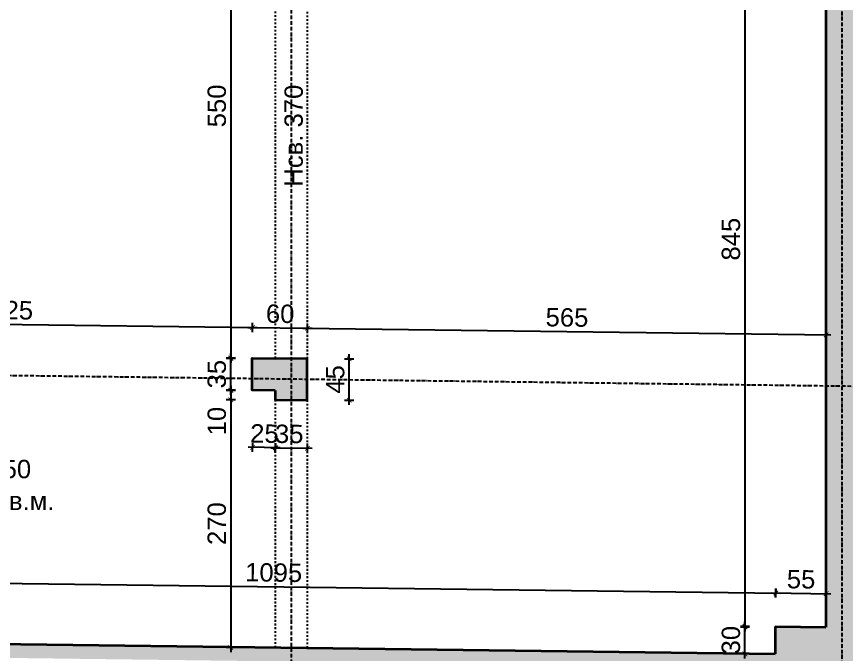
# Model space of a CAD drawing. Header units: inches. Extents: x -72385 to 39588, y -6525 to 66685.
# Drawn here: x -42024 to -41120, y 2075 to 2770 of the extents above; entities that cross this region are included whole.
import ezdxf

# ---------------------------------------------------------------- set-up
doc = ezdxf.new("R2010")
doc.units = ezdxf.units.IN
doc.header["$MEASUREMENT"] = 0
doc.linetypes.add('DashDot', pattern=[0.6, 0.4, -0.1, 0, -0.1])
doc.linetypes.add('Hidden', pattern=[0.4, 0.2, -0.2])
for name, color, linetype, lineweight in [('Надписи Hсв', 252, 'Continuous', 25), ('Надписи коти вътрешни', 252, 'Continuous', 25), ('Надписи площ', 252, 'Continuous', 25), ('Оси', 252, 'DashDot', 25), ('Пунктир', 253, 'Hidden', 25), ('Разрезни линии', 7, 'Continuous', 35), ('Щрих стени', 254, 'Continuous', 25)]:
    doc.layers.add(name, color=color, linetype=linetype, lineweight=lineweight)
doc.styles.add('Arial Regular', font='arial.ttf')
doc.styles.get("Standard").update_dxf_attribs({"font": 'arial.ttf'})
doc.dimstyles.new('Annotative', dxfattribs={"dimscale": 0, "dimtxt": 20, "dimasz": 5, "dimexe": 5, "dimexo": 5, "dimgap": 5, "dimtad": 1, "dimdec": 0, "dimzin": 0, "dimdsep": 46, "dimtxsty": 'Standard', "dimblk": 'ARCHTICK', "dimcen": 5, "dimdle": 5, "dimadec": 0, "dimazin": 0, "dimtfac": 1, "dimtdec": 0, "dimtofl": 0, "dimtmove": 0, "dimatfit": 3, "dimldrblk": 'ARCHTICK', "dimfxl": 5, "dimfxlon": 1, "dimtolj": 1, "dimtzin": 0, "dimarcsym": 1})

# ---------------------------------------------------------------- blocks, each defined once
blk = doc.blocks.new('_ArchTick')
at = {"color": 0, "linetype": 'ByBlock', "const_width": 0.15}
blk.add_lwpolyline([(-0.5, -0.5), (0.5, 0.5)], dxfattribs=at)
blk = doc.blocks.new('*D2282')
at = {"layer": 'Defpoints', "color": 0, "ltscale": 50, "transparency": 16777216}
for p in [(-41230.34, 2105.85), (-41197.34, 2105.85), (-41197.34, 2075.85)]:
    blk.add_point(p, dxfattribs=at)
at = {"layer": 'Надписи коти вътрешни', "color": 0, "lineweight": -2, "ltscale": 50, "transparency": 16777216}
for p, q in [((-41230.34, 2070.85), (-41230.34, 2110.85)), ((-41225.34, 2105.85), (-41235.34, 2105.85)), ((-41225.34, 2075.85), (-41235.34, 2075.85))]:
    blk.add_line(p, q, dxfattribs=at)
at = {"layer": 'Надписи коти вътрешни', "color": 0, "lineweight": -2, "ltscale": 50, "transparency": 16777216, "xscale": 5, "yscale": 5, "zscale": 5}
for p, rotation in [((-41230.34, 2105.85), 90), ((-41230.34, 2075.85), 270)]:
    blk.add_blockref('_ArchTick', p, dxfattribs=dict(at, rotation=rotation))
at = {"layer": 'Надписи коти вътрешни', "color": 0, "ltscale": 50, "transparency": 16777216, "insert": (-41245.56, 2090.85), "char_height": 20, "attachment_point": 5, "rotation": 90}
blk.add_mtext('\\A1;30', dxfattribs=at)
blk = doc.blocks.new('*D2283')
at = {"layer": 'Defpoints', "color": 0, "ltscale": 50, "transparency": 16777216}
for p in [(-41142.34, 2950.22), (-41230.34, 2105.15), (-41142.34, 2105.15)]:
    blk.add_point(p, dxfattribs=at)
at = {"layer": 'Надписи коти вътрешни', "color": 0, "lineweight": -2, "ltscale": 50, "transparency": 16777216}
for p, q in [((-41225.34, 2950.22), (-41235.34, 2950.22)), ((-41230.34, 2955.22), (-41230.34, 2100.15)), ((-41225.34, 2105.15), (-41235.34, 2105.15))]:
    blk.add_line(p, q, dxfattribs=at)
at = {"layer": 'Надписи коти вътрешни', "color": 0, "lineweight": -2, "ltscale": 50, "transparency": 16777216, "xscale": 5, "yscale": 5, "zscale": 5}
for p, rotation in [((-41230.34, 2950.22), 90), ((-41230.34, 2105.15), 270)]:
    blk.add_blockref('_ArchTick', p, dxfattribs=dict(at, rotation=rotation))
at = {"layer": 'Надписи коти вътрешни', "color": 0, "ltscale": 50, "transparency": 16777216, "insert": (-41245.55, 2527.69), "char_height": 20, "attachment_point": 5, "rotation": 90}
blk.add_mtext('\\A1;845', dxfattribs=at)
blk = doc.blocks.new('*D2284')
at = {"layer": 'Defpoints', "color": 0, "ltscale": 50, "transparency": 16777216}
for p in [(-41196.49, 2142.22), (-42292.34, 2089.79), (-41197.34, 2075.85)]:
    blk.add_point(p, dxfattribs=at)
at = {"layer": 'Надписи коти вътрешни', "color": 0, "lineweight": -2, "ltscale": 50, "transparency": 16777216}
for p, q in [((-42291.56, 2151.16), (-42291.43, 2161.16)), ((-42296.49, 2156.22), (-41191.49, 2142.15)), ((-41196.56, 2137.22), (-41196.43, 2147.22))]:
    blk.add_line(p, q, dxfattribs=at)
at = {"layer": 'Надписи коти вътрешни', "color": 0, "lineweight": -2, "ltscale": 50, "transparency": 16777216, "xscale": 5, "yscale": 5, "zscale": 5}
for p, rotation in [((-42291.49, 2156.16), 179.2706286525478), ((-41196.49, 2142.22), 359.2706286525477)]:
    blk.add_blockref('_ArchTick', p, dxfattribs=dict(at, rotation=rotation))
at = {"layer": 'Надписи коти вътрешни', "color": 0, "ltscale": 50, "transparency": 16777216, "insert": (-41743.8, 2164.4), "char_height": 20, "attachment_point": 5, "rotation": 359.27063}
blk.add_mtext('\\A1;1095', dxfattribs=at)
blk = doc.blocks.new('*D2285')
at = {"layer": 'Defpoints', "color": 0, "ltscale": 50, "transparency": 16777216}
for p in [(-41141.87, 2141.52), (-41197.34, 2105.85), (-41142.34, 2105.15)]:
    blk.add_point(p, dxfattribs=at)
at = {"layer": 'Надписи коти вътрешни', "color": 0, "lineweight": -2, "ltscale": 50, "transparency": 16777216}
for p, q in [((-41196.94, 2137.22), (-41196.81, 2147.22)), ((-41141.94, 2136.52), (-41141.81, 2146.52)), ((-41201.87, 2142.28), (-41136.87, 2141.46))]:
    blk.add_line(p, q, dxfattribs=at)
at = {"layer": 'Надписи коти вътрешни', "color": 0, "lineweight": -2, "ltscale": 50, "transparency": 16777216, "xscale": 5, "yscale": 5, "zscale": 5}
for p, rotation in [((-41196.87, 2142.22), 179.2706286525477), ((-41141.87, 2141.52), 359.2706286525477)]:
    blk.add_blockref('_ArchTick', p, dxfattribs=dict(at, rotation=rotation))
at = {"layer": 'Надписи коти вътрешни', "color": 0, "ltscale": 50, "transparency": 16777216, "insert": (-41169.18, 2157.04), "char_height": 20, "attachment_point": 5, "rotation": 359.27063}
blk.add_mtext('\\A1;55', dxfattribs=at)
blk = doc.blocks.new('*D2290')
at = {"layer": 'Defpoints', "color": 0, "ltscale": 50, "transparency": 16777216}
for p in [(-41742.34, 2352.81), (-41790.49, 2082.79), (-41742.34, 2082.79)]:
    blk.add_point(p, dxfattribs=at)
at = {"layer": 'Надписи коти вътрешни', "color": 0, "lineweight": -2, "ltscale": 50, "transparency": 16777216}
for p, q in [((-41785.49, 2352.81), (-41795.49, 2352.81)), ((-41790.49, 2357.81), (-41790.49, 2077.79)), ((-41785.49, 2082.79), (-41795.49, 2082.79))]:
    blk.add_line(p, q, dxfattribs=at)
at = {"layer": 'Надписи коти вътрешни', "color": 0, "lineweight": -2, "ltscale": 50, "transparency": 16777216, "xscale": 5, "yscale": 5, "zscale": 5}
for p, rotation in [((-41790.49, 2352.81), 90), ((-41790.49, 2082.79), 270)]:
    blk.add_blockref('_ArchTick', p, dxfattribs=dict(at, rotation=rotation))
at = {"layer": 'Надписи коти вътрешни', "color": 0, "ltscale": 50, "transparency": 16777216, "insert": (-41805.7, 2217.8), "char_height": 20, "attachment_point": 5, "rotation": 90}
blk.add_mtext('\\A1;270', dxfattribs=at)
blk = doc.blocks.new('*D2291')
at = {"layer": 'Defpoints', "color": 0, "ltscale": 50, "transparency": 16777216}
for p in [(-41742.34, 2362.81), (-41790.49, 2352.81), (-41742.34, 2352.81)]:
    blk.add_point(p, dxfattribs=at)
at = {"layer": 'Надписи коти вътрешни', "color": 0, "lineweight": -2, "ltscale": 50, "transparency": 16777216}
for p, q in [((-41785.49, 2362.81), (-41795.49, 2362.81)), ((-41790.49, 2367.81), (-41790.49, 2352.81)), ((-41785.49, 2352.81), (-41795.49, 2352.81)), ((-41790.49, 2352.81), (-41790.49, 2311.11))]:
    blk.add_line(p, q, dxfattribs=at)
at = {"layer": 'Надписи коти вътрешни', "color": 0, "lineweight": -2, "ltscale": 50, "transparency": 16777216, "xscale": 5, "yscale": 5, "zscale": 5}
for p, rotation in [((-41790.49, 2362.81), 90), ((-41790.49, 2352.81), 270)]:
    blk.add_blockref('_ArchTick', p, dxfattribs=dict(at, rotation=rotation))
at = {"layer": 'Надписи коти вътрешни', "color": 0, "ltscale": 50, "transparency": 16777216, "insert": (-41805.7, 2329.46), "char_height": 20, "attachment_point": 5, "rotation": 90}
blk.add_mtext('\\A1;10', dxfattribs=at)
blk = doc.blocks.new('*D2292')
at = {"layer": 'Defpoints', "color": 0, "ltscale": 50, "transparency": 16777216}
for p in [(-41790.49, 2398.13), (-41767.34, 2398.13), (-41767.34, 2363.13)]:
    blk.add_point(p, dxfattribs=at)
at = {"layer": 'Надписи коти вътрешни', "color": 0, "lineweight": -2, "ltscale": 50, "transparency": 16777216}
for p, q in [((-41785.49, 2398.13), (-41795.49, 2398.13)), ((-41790.49, 2358.13), (-41790.49, 2403.13)), ((-41785.49, 2363.13), (-41795.49, 2363.13))]:
    blk.add_line(p, q, dxfattribs=at)
at = {"layer": 'Надписи коти вътрешни', "color": 0, "lineweight": -2, "ltscale": 50, "transparency": 16777216, "xscale": 5, "yscale": 5, "zscale": 5}
for p, rotation in [((-41790.49, 2398.13), 90), ((-41790.49, 2363.13), 270)]:
    blk.add_blockref('_ArchTick', p, dxfattribs=dict(at, rotation=rotation))
at = {"layer": 'Надписи коти вътрешни', "color": 0, "ltscale": 50, "transparency": 16777216, "insert": (-41805.71, 2380.63), "char_height": 20, "attachment_point": 5, "rotation": 90}
blk.add_mtext('\\A1;35', dxfattribs=at)
blk = doc.blocks.new('*D2293')
at = {"layer": 'Defpoints', "color": 0, "ltscale": 50, "transparency": 16777216}
for p in [(-41742.34, 2947.86), (-41790.49, 2397.81), (-41742.34, 2397.81)]:
    blk.add_point(p, dxfattribs=at)
at = {"layer": 'Надписи коти вътрешни', "color": 0, "lineweight": -2, "ltscale": 50, "transparency": 16777216}
for p, q in [((-41785.49, 2947.86), (-41795.49, 2947.86)), ((-41790.49, 2952.86), (-41790.49, 2392.81)), ((-41785.49, 2397.81), (-41795.49, 2397.81))]:
    blk.add_line(p, q, dxfattribs=at)
at = {"layer": 'Надписи коти вътрешни', "color": 0, "lineweight": -2, "ltscale": 50, "transparency": 16777216, "xscale": 5, "yscale": 5, "zscale": 5}
for p, rotation in [((-41790.49, 2947.86), 90), ((-41790.49, 2397.81), 270)]:
    blk.add_blockref('_ArchTick', p, dxfattribs=dict(at, rotation=rotation))
at = {"layer": 'Надписи коти вътрешни', "color": 0, "ltscale": 50, "transparency": 16777216, "insert": (-41805.7, 2672.84), "char_height": 20, "attachment_point": 5, "rotation": 90}
blk.add_mtext('\\A1;550', dxfattribs=at)
blk = doc.blocks.new('*D2286')
at = {"layer": 'Defpoints', "color": 0, "ltscale": 50, "transparency": 16777216}
for p in [(-41707.02, 2299.93), (-41742.34, 2275.78), (-41707.34, 2275.33)]:
    blk.add_point(p, dxfattribs=at)
at = {"layer": 'Надписи коти вътрешни', "color": 0, "lineweight": -2, "ltscale": 50, "transparency": 16777216}
for p, q in [((-41742.09, 2295.38), (-41741.96, 2305.38)), ((-41747.02, 2300.44), (-41702.02, 2299.87)), ((-41707.09, 2294.93), (-41706.96, 2304.93))]:
    blk.add_line(p, q, dxfattribs=at)
at = {"layer": 'Надписи коти вътрешни', "color": 0, "lineweight": -2, "ltscale": 50, "transparency": 16777216, "xscale": 5, "yscale": 5, "zscale": 5}
for p, rotation in [((-41742.02, 2300.38), 179.2706286525492), ((-41707.02, 2299.93), 359.2706286525492)]:
    blk.add_blockref('_ArchTick', p, dxfattribs=dict(at, rotation=rotation))
at = {"layer": 'Надписи коти вътрешни', "color": 0, "ltscale": 50, "transparency": 16777216, "insert": (-41726.83, 2315.4), "char_height": 20, "attachment_point": 5, "rotation": 359.27063}
blk.add_mtext('\\A1;35', dxfattribs=at)
blk = doc.blocks.new('*D2287')
at = {"layer": 'Defpoints', "color": 0, "ltscale": 50, "transparency": 16777216}
for p in [(-41766.66, 2300.83), (-41767.34, 2266.27), (-41742.34, 2265.78)]:
    blk.add_point(p, dxfattribs=at)
at = {"layer": 'Надписи коти вътрешни', "color": 0, "lineweight": -2, "ltscale": 50, "transparency": 16777216}
for p, q in [((-41766.75, 2295.83), (-41766.56, 2305.83)), ((-41736.66, 2300.24), (-41771.66, 2300.93)), ((-41741.75, 2295.34), (-41741.56, 2305.33))]:
    blk.add_line(p, q, dxfattribs=at)
at = {"layer": 'Надписи коти вътрешни', "color": 0, "lineweight": -2, "ltscale": 50, "transparency": 16777216, "xscale": 5, "yscale": 5, "zscale": 5}
for p, rotation in [((-41766.66, 2300.83), 178.8711573689559), ((-41741.66, 2300.34), 358.8711573689559)]:
    blk.add_blockref('_ArchTick', p, dxfattribs=dict(at, rotation=rotation))
at = {"layer": 'Надписи коти вътрешни', "color": 0, "ltscale": 50, "transparency": 16777216, "insert": (-41753.86, 2315.79), "char_height": 20, "attachment_point": 5, "rotation": 358.87116}
blk.add_mtext('\\A1;25', dxfattribs=at)
blk = doc.blocks.new('*D2288')
at = {"layer": 'Defpoints', "color": 0, "ltscale": 50, "transparency": 16777216}
for p in [(-41707.34, 2397.37), (-41661.53, 2397.37), (-41707.34, 2352.37)]:
    blk.add_point(p, dxfattribs=at)
at = {"layer": 'Надписи коти вътрешни', "color": 0, "lineweight": -2, "ltscale": 50, "transparency": 16777216}
for p, q in [((-41666.53, 2397.37), (-41656.53, 2397.37)), ((-41661.53, 2347.37), (-41661.53, 2402.37)), ((-41666.53, 2352.37), (-41656.53, 2352.37))]:
    blk.add_line(p, q, dxfattribs=at)
at = {"layer": 'Надписи коти вътрешни', "color": 0, "lineweight": -2, "ltscale": 50, "transparency": 16777216, "xscale": 5, "yscale": 5, "zscale": 5}
for p, rotation in [((-41661.53, 2397.37), 90), ((-41661.53, 2352.37), 270)]:
    blk.add_blockref('_ArchTick', p, dxfattribs=dict(at, rotation=rotation))
at = {"layer": 'Надписи коти вътрешни', "color": 0, "ltscale": 50, "transparency": 16777216, "insert": (-41676.7, 2374.87), "char_height": 20, "attachment_point": 5, "rotation": 90}
blk.add_mtext('\\A1;45', dxfattribs=at)
blk = doc.blocks.new('*D2289')
at = {"layer": 'Defpoints', "color": 0, "ltscale": 50, "transparency": 16777216}
for p in [(-41766.89, 2431.47), (-42292.34, 2405.2), (-41767.34, 2398.13)]:
    blk.add_point(p, dxfattribs=at)
at = {"layer": 'Надписи коти вътрешни', "color": 0, "lineweight": -2, "ltscale": 50, "transparency": 16777216}
for p, q in [((-42291.96, 2433.53), (-42291.82, 2443.53)), ((-42296.89, 2438.6), (-41761.89, 2431.4)), ((-41766.96, 2426.47), (-41766.82, 2436.47))]:
    blk.add_line(p, q, dxfattribs=at)
at = {"layer": 'Надписи коти вътрешни', "color": 0, "lineweight": -2, "ltscale": 50, "transparency": 16777216, "xscale": 5, "yscale": 5, "zscale": 5}
for p, rotation in [((-42291.89, 2438.53), 179.2289551856022), ((-41766.89, 2431.47), 359.2289551856022)]:
    blk.add_blockref('_ArchTick', p, dxfattribs=dict(at, rotation=rotation))
at = {"layer": 'Надписи коти вътрешни', "color": 0, "ltscale": 50, "transparency": 16777216, "insert": (-42029.18, 2450.21), "char_height": 20, "attachment_point": 5, "rotation": 359.22896}
blk.add_mtext('\\A1;525', dxfattribs=at)
blk = doc.blocks.new('*D2294')
at = {"layer": 'Defpoints', "color": 0, "ltscale": 50, "transparency": 16777216}
for p in [(-41706.91, 2430.7), (-41767.34, 2398.13), (-41707.34, 2397.37)]:
    blk.add_point(p, dxfattribs=at)
at = {"layer": 'Надписи коти вътрешни', "color": 0, "lineweight": -2, "ltscale": 50, "transparency": 16777216}
for p, q in [((-41766.98, 2426.47), (-41766.85, 2436.47)), ((-41706.98, 2425.7), (-41706.85, 2435.7)), ((-41771.91, 2431.53), (-41701.91, 2430.64))]:
    blk.add_line(p, q, dxfattribs=at)
at = {"layer": 'Надписи коти вътрешни', "color": 0, "lineweight": -2, "ltscale": 50, "transparency": 16777216, "xscale": 5, "yscale": 5, "zscale": 5}
for p, rotation in [((-41766.91, 2431.47), 179.2706286525391), ((-41706.91, 2430.7), 359.2706286525391)]:
    blk.add_blockref('_ArchTick', p, dxfattribs=dict(at, rotation=rotation))
at = {"layer": 'Надписи коти вътрешни', "color": 0, "ltscale": 50, "transparency": 16777216, "insert": (-41736.72, 2446.3), "char_height": 20, "attachment_point": 5, "rotation": 359.27063}
blk.add_mtext('\\A1;60', dxfattribs=at)
blk = doc.blocks.new('*D2295')
at = {"layer": 'Defpoints', "color": 0, "ltscale": 50, "transparency": 16777216}
for p in [(-41141.91, 2423.51), (-41707.34, 2397.37), (-41142.34, 2390.18)]:
    blk.add_point(p, dxfattribs=at)
at = {"layer": 'Надписи коти вътрешни', "color": 0, "lineweight": -2, "ltscale": 50, "transparency": 16777216}
for p, q in [((-41706.98, 2425.7), (-41706.85, 2435.7)), ((-41711.91, 2430.77), (-41136.91, 2423.45)), ((-41141.98, 2418.51), (-41141.85, 2428.51))]:
    blk.add_line(p, q, dxfattribs=at)
at = {"layer": 'Надписи коти вътрешни', "color": 0, "lineweight": -2, "ltscale": 50, "transparency": 16777216, "xscale": 5, "yscale": 5, "zscale": 5}
for p, rotation in [((-41706.91, 2430.7), 179.2706286525474), ((-41141.91, 2423.51), 359.2706286525474)]:
    blk.add_blockref('_ArchTick', p, dxfattribs=dict(at, rotation=rotation))
at = {"layer": 'Надписи коти вътрешни', "color": 0, "ltscale": 50, "transparency": 16777216, "insert": (-41424.22, 2442.32), "char_height": 20, "attachment_point": 5, "rotation": 359.27063}
blk.add_mtext('\\A1;565', dxfattribs=at)

msp = doc.modelspace()

# ---------------------------------------------------------------- hatches: boundary and pattern name
at = {"layer": 'Щрих стени', "ltscale": 10}
h = msp.add_hatch(color=256, dxfattribs=at)
h.dxf.hatch_style = 1
h.paths.add_polyline_path([(-42007.34, 2996.24), (-42042.34, 2996.68), (-42042.34, 2961.68), (-42007.34, 2961.23)])
h.paths.add_polyline_path([(-41707.34, 2992.42), (-41742.34, 2992.86), (-41742.34, 2947.86), (-41707.34, 2947.41)])
h.paths.add_polyline_path([(-41407.34, 2988.6), (-41442.34, 2989.04), (-41442.34, 2954.04), (-41407.34, 2953.6)])
h.paths.add_polyline_path([(-41707.34, 2397.37), (-41742.34, 2397.81), (-41767.34, 2398.13), (-41767.34, 2363.13), (-41742.34, 2362.81), (-41742.34, 2352.81), (-41707.34, 2352.37)], flags=17)
h.paths.add_polyline_path([(-42292.34, 2089.79), (-42292.34, 2139.8), (-42307.34, 2139.99), (-42307.34, 2024.98), (-42292.34, 2024.79), (-42292.34, 2074.79), (-41707.34, 2067.34), (-41707.34, 2062.85), (-41702.34, 2062.85), (-41702.34, 2067.28), (-41197.34, 2060.85), (-41197.34, 2030.85), (-41142.34, 2030.15), (-41142.34, 1745.12), (-41702.34, 1752.25), (-41702.34, 1962.85), (-41707.34, 1962.85), (-41707.34, 1797.32), (-41742.34, 1797.77), (-41742.34, 1787.77), (-41767.34, 1788.08), (-41767.34, 1753.08), (-41742.34, 1752.76), (-41707.34, 1752.32), (-41707.34, 1557.85), (-41702.34, 1557.85), (-41702.34, 1747.25), (-41142.34, 1740.12), (-41142.34, 1660.12), (-41112.34, 1659.74), (-41112.34, 1754.74), (-41087.34, 1754.42), (-41087.34, 1804.43), (-41112.34, 1804.75), (-41112.34, 2949.84), (-40882.34, 2946.91), (-40882.34, 2966.91), (-40907.34, 2967.23), (-40907.34, 2982.23), (-41142.34, 2985.22), (-41142.34, 2105.15), (-41197.34, 2105.85), (-41197.34, 2075.85)])
h.paths.add_polyline_path([(-42007.34, 1196.09), (-42042.34, 1196.54), (-42042.34, 1161.53), (-42007.34, 1161.09)])
h.paths.add_polyline_path([(-41707.34, 1192.27), (-41702.34, 1192.21), (-41702.34, 1457.85), (-41707.34, 1457.85), (-41707.34, 1202.27), (-41742.34, 1202.72), (-41742.34, 1157.71), (-41707.34, 1157.27)])
h.paths.add_polyline_path([(-41407.34, 1188.45), (-41442.34, 1188.9), (-41442.34, 1153.9), (-41407.34, 1153.45)])

# ---------------------------------------------------------------- linework, layer by layer
at = {"layer": 'Оси', "ltscale": 10}
for p, q in [((-41724.84, 3375.17), (-41724.84, 774.96)), ((-41124.84, 3367.53), (-41124.84, 767.32)), ((-39839.84, 2351.09), (-52699.84, 2514.81))]:
    msp.add_line(p, q, dxfattribs=at)
at = {"layer": 'Пунктир', "ltscale": 10}
for p, q in [((-41742.34, 2947.86), (-41742.34, 2397.81)), ((-41707.34, 2947.41), (-41707.34, 2397.37)), ((-41742.34, 2352.81), (-41742.34, 2082.79)), ((-41707.34, 2352.37), (-41707.34, 2082.34))]:
    msp.add_line(p, q, dxfattribs=at)
at = {"layer": 'Разрезни линии', "ltscale": 50}
for p, q in [((-41142.34, 2985.22), (-41142.34, 2105.15)), ((-41197.34, 2105.85), (-41197.34, 2075.85)), ((-41197.34, 2105.85), (-41142.34, 2105.15)), ((-42292.34, 2089.79), (-41197.34, 2075.85))]:
    msp.add_line(p, q, dxfattribs=at)
for points in [[(-41742.34, 2362.81), (-41767.34, 2363.13), (-41767.34, 2398.13), (-41742.34, 2397.81)], [(-41742.34, 2362.81), (-41742.34, 2352.81), (-41707.34, 2352.37), (-41707.34, 2397.37), (-41742.34, 2397.81)]]:
    msp.add_lwpolyline(points, dxfattribs=at)

# ---------------------------------------------------------------- texts
at = {"layer": 'Надписи Hсв', "ltscale": 100, "insert": (-41732.04, 2584.85), "char_height": 20, "width": 180.4891, "attachment_point": 1, "rotation": 90, "style": 'Arial Regular'}
msp.add_mtext('\\pxt8;Hсв. 370', dxfattribs=at)
at = {"layer": 'Надписи Hсв', "ltscale": 100, "insert": (-42119.12, 2287.26), "char_height": 20, "width": 180.4891, "attachment_point": 1, "style": 'Arial Regular'}
msp.add_mtext('\\pxt8;Hсв. 450', dxfattribs=at)
at = {"layer": 'Надписи площ', "ltscale": 100, "insert": (-42122.13, 2252.57), "char_height": 20, "width": 180.4891, "attachment_point": 1, "style": 'Arial Regular'}
msp.add_mtext('100.4 кв.м.', dxfattribs=at)

# ---------------------------------------------------------------- dimensions: what is measured, and where the dimension line sits
at = {"layer": 'Надписи коти вътрешни', "ltscale": 50}
for base, p1, p2, picture, middle in [((-41790.49, 2397.81), (-41742.34, 2947.86), (-41742.34, 2397.81), '*D2293', (-41805.7, 2672.84)), ((-41230.34, 2105.15), (-41142.34, 2950.22), (-41142.34, 2105.15), '*D2283', (-41245.55, 2527.69)), ((-41661.53, 2397.37), (-41707.34, 2352.37), (-41707.34, 2397.37), '*D2288', (-41676.7, 2374.87)), ((-41790.49, 2352.81), (-41742.34, 2362.81), (-41742.34, 2352.81), '*D2291', (-41805.7, 2329.46)), ((-41790.49, 2082.79), (-41742.34, 2352.81), (-41742.34, 2082.79), '*D2290', (-41805.7, 2217.8))]:
    dim = msp.add_linear_dim(base=base, p1=p1, p2=p2, angle=90, dimstyle='Annotative', override={"dimscale": 0, "dimtix": 0, "dimtofl": 0, "dimtmove": 0, "dimatfit": 3}, dxfattribs=at)
    dim.commit()
    dim.dimension.update_dxf_attribs({"geometry": picture, "text_midpoint": middle})
for p1, p2, distance, picture, middle in [((-42292.34, 2405.2), (-41767.34, 2398.13), 33.34, '*D2289', (-42029.18, 2450.21)), ((-41767.34, 2398.13), (-41707.34, 2397.37), 33.34, '*D2294', (-41736.72, 2446.3)), ((-41707.34, 2397.37), (-41142.34, 2390.18), 33.34, '*D2295', (-41424.22, 2442.32)), ((-42292.34, 2089.79), (-41197.34, 2075.85), 66.37, '*D2284', (-41743.8, 2164.4)), ((-41197.34, 2105.85), (-41142.34, 2105.15), 36.37, '*D2285', (-41169.18, 2157.04))]:
    dim = msp.add_aligned_dim(p1=p1, p2=p2, distance=distance, dimstyle='Annotative', override={"dimscale": 0, "dimtix": 0, "dimtofl": 0, "dimtmove": 0, "dimatfit": 3}, dxfattribs=at)
    dim.commit()
    dim.dimension.update_dxf_attribs({"geometry": picture, "text_midpoint": middle})
for base, p1, p2, angle, picture, middle, dimtype in [((-41790.49, 2398.13), (-41767.34, 2363.13), (-41767.34, 2398.13), 90, '*D2292', (-41790.49, 2380.63), 128), ((-41766.66, 2300.83), (-41742.34, 2265.78), (-41767.34, 2266.27), 178.87116, '*D2287', (-41754.16, 2300.58), 129), ((-41707.02, 2299.93), (-41742.34, 2275.78), (-41707.34, 2275.33), 359.27063, '*D2286', (-41727.02, 2300.19), 129), ((-41230.34, 2105.85), (-41197.34, 2075.85), (-41197.34, 2105.85), 90, '*D2282', (-41230.34, 2090.85), 128)]:
    dim = msp.add_linear_dim(base=base, p1=p1, p2=p2, angle=angle, dimstyle='Annotative', override={"dimscale": 0, "dimtix": 0, "dimtofl": 0, "dimtmove": 0, "dimatfit": 3}, dxfattribs=at)
    dim.commit()
    dim.dimension.update_dxf_attribs({"geometry": picture, "text_midpoint": middle, "dimtype": dimtype})

doc.saveas('drawing.dxf')
